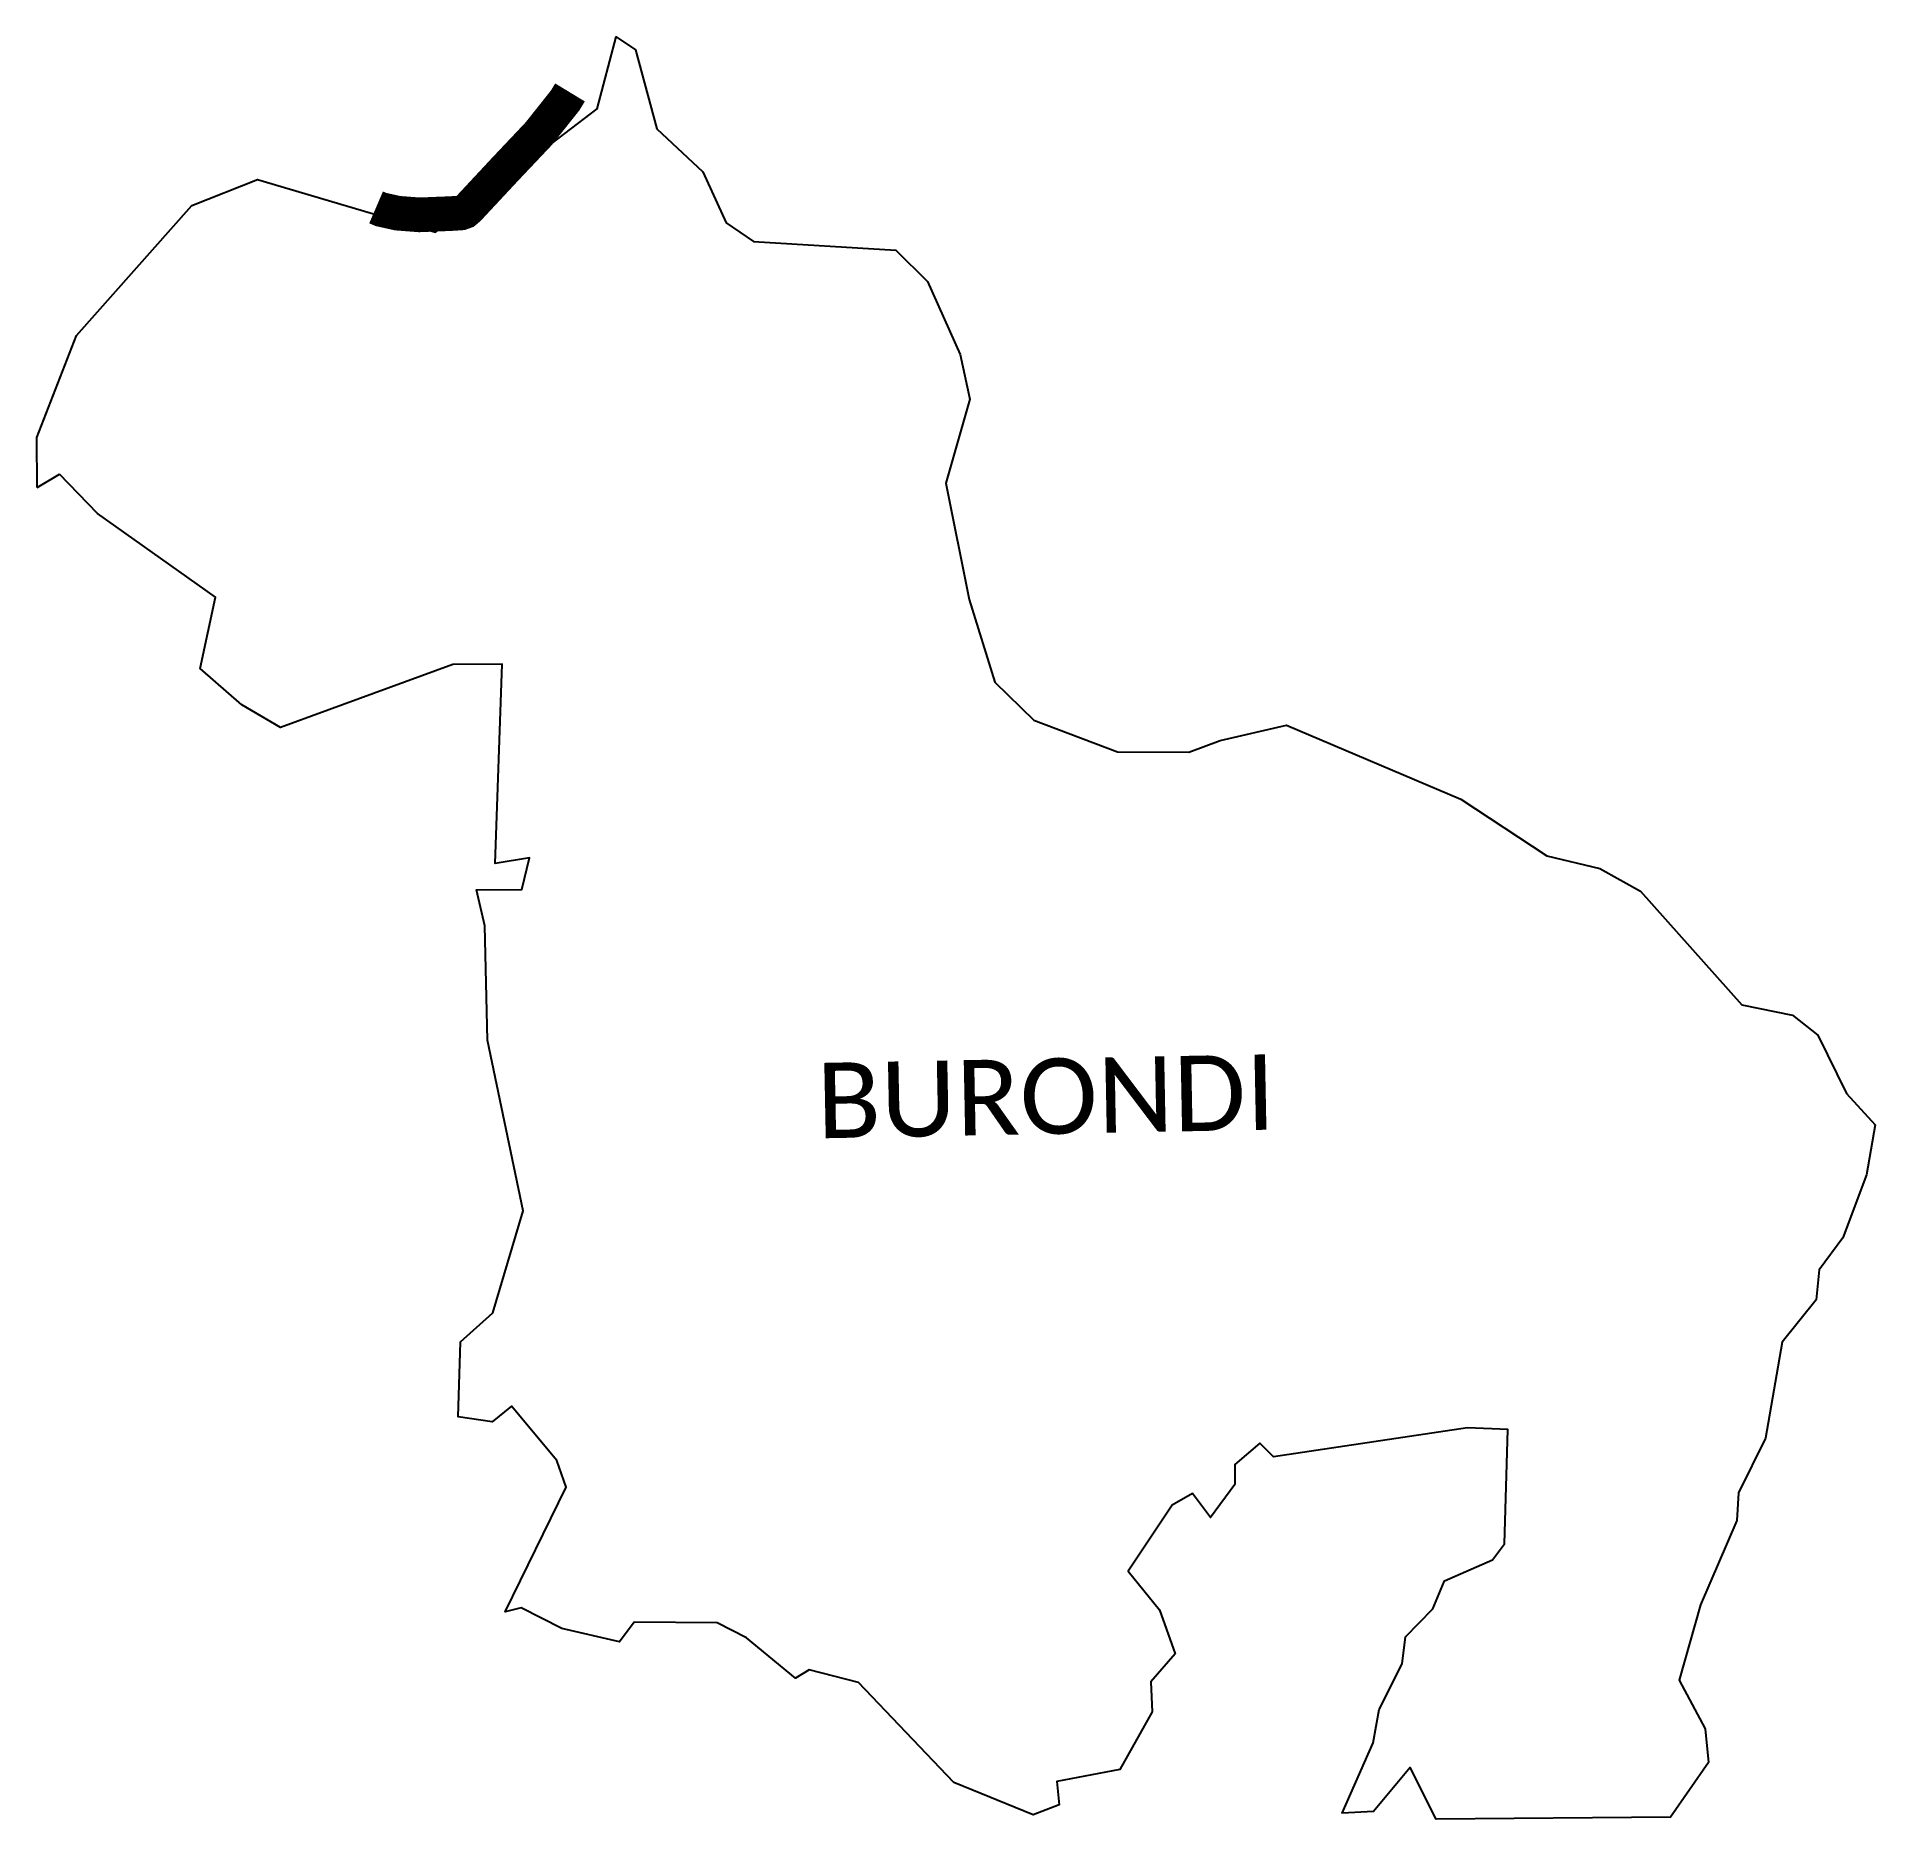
# Model space of a CAD drawing. Header units: metres. Extents: x 301399 to 304052, y 1956301 to 1958872.
import ezdxf

# ---------------------------------------------------------------- set-up
doc = ezdxf.new("R2010")
doc.units = ezdxf.units.M
for name, color, linetype in [('NATURALLY PROTECTED', 3, 'Continuous'), ('village', 3, 'Continuous'), ('VILLAGE NAME', 250, 'Continuous')]:
    doc.layers.add(name, color=color, linetype=linetype)
doc.styles.get("Standard").update_dxf_attribs({"font": 'calibri.ttf'})

msp = doc.modelspace()

# ---------------------------------------------------------------- linework, layer by layer
at = {"layer": 'NATURALLY PROTECTED', "color": 116, "true_color": 0x136734, "const_width": 50, "flags": 128}
msp.add_lwpolyline([(302168.6, 1958792.2), (302161.6, 1958780.7), (302123.2, 1958732.4), (302074.5, 1958680.9), (302022.1, 1958624.7), (302017, 1958620.4), (302011.4, 1958618.4), (301996.2, 1958617.4), (301951.1, 1958615.6), (301919.8, 1958618), (301896, 1958623.3), (301888.8, 1958626.4)], dxfattribs=at)
at = {"layer": 'village', "flags": 128}
msp.add_lwpolyline([(301400, 1958222.2), (301432.1, 1958241.5)], dxfattribs=at)
at = {"layer": 'village', "color": 3, "true_color": 0x00ff00}
for points in [[(301400, 1958222.2, 0), (301399.3, 1958294.6, 0), (301456.5, 1958441.7, 0), (301623, 1958629.2, 0), (301717.6, 1958666.6, 0), (301974.5, 1958590.5, 0), (302207.8, 1958768.3, 0), (302235.2, 1958872.5, 0), (302263, 1958853.6, 0), (302293.6, 1958739.7, 0), (302360, 1958677.5, 0), (302393.8, 1958604.1, 0), (302433.5, 1958577.4, 0), (302638.8, 1958564.7, 0), (302684.2, 1958519.6, 0), (302731.2, 1958414.1, 0), (302745.5, 1958349.7, 0), (302710.6, 1958228.6, 0), (302744.6, 1958060.7, 0), (302781.3, 1957941.5, 0), (302837.7, 1957886.8, 0), (302958.6, 1957841, 0), (303061.3, 1957840.5, 0), (303106.6, 1957857.2, 0), (303202.3, 1957879.3, 0), (303453.8, 1957773, 0), (303577.7, 1957691.1, 0), (303654, 1957673, 0), (303712.7, 1957640.2, 0), (303859.1, 1957476.1, 0), (303932.2, 1957461.1, 0), (303968.9, 1957432.2, 0), (304010.3, 1957348.1, 0), (304051.5, 1957303, 0), (304038.7, 1957230.8, 0), (304004.7, 1957139.8, 0), (303970.8, 1957094.1, 0), (303966.1, 1957050.7, 0), (303917.3, 1956989.7, 0), (303893.3, 1956850.9, 0), (303854.3, 1956772.2, 0), (303851.9, 1956732.1, 0), (303799.5, 1956610.9, 0), (303768.8, 1956502.1, 0), (303806, 1956432, 0), (303811.2, 1956383.4, 0), (303756, 1956304.4, 0), (303418, 1956301.4, 0), (303380.6, 1956376.1, 0), (303327.7, 1956312.6, 0), (303282.5, 1956310.2, 0), (303327.2, 1956411.4, 0)], [(303327.2, 1956411.4, 0), (303336, 1956459.6, 0), (303369.2, 1956525.5, 0), (303373.7, 1956564.5, 0), (303413.5, 1956604.9, 0), (303430.2, 1956645.3, 0), (303499.5, 1956675.8, 0), (303516.9, 1956698.8, 0), (303521.4, 1956863.7, 0), (303463.1, 1956866.2, 0), (303183.5, 1956824.2, 0), (303163.7, 1956843.8, 0), (303127.6, 1956813.2, 0), (303127.7, 1956784, 0), (303092.7, 1956736.4, 0), (303066.4, 1956771.4, 0), (303037.3, 1956754.2, 0), (302973.6, 1956659.3, 0), (303018.9, 1956603.5, 0), (303041.4, 1956540.2, 0), (303006.5, 1956499.4, 0), (303008.6, 1956456.1, 0), (302961.9, 1956373.3, 0), (302871.1, 1956355.8, 0), (302874.2, 1956322.1, 0), (302836.6, 1956307.8, 0), (302722.1, 1956354.4, 0), (302584.8, 1956498.5, 0), (302513.7, 1956517, 0), (302494, 1956505, 0), (302423.3, 1956563.1, 0), (302381.1, 1956584.7, 0), (302261.2, 1956585.9, 0), (302240.2, 1956557.5, 0), (302156.6, 1956576.4, 0), (302098.1, 1956606.4, 0), (302075.1, 1956600.7, 0), (302163, 1956780.4, 0), (302149.6, 1956818.9, 0), (302084.1, 1956897, 0), (302056.4, 1956874.8, 0), (302007.4, 1956881.7, 0), (302010.7, 1956990.2, 0), (302057.1, 1957032, 0), (302100.8, 1957178.8, 0), (302049.3, 1957425.1, 0), (302045.5, 1957590.3, 0), (302033.5, 1957642.1, 0), (302099, 1957642.3, 0), (302110, 1957688.3, 0), (302060.8, 1957679.8, 0), (302070.6, 1957967.4, 0), (301999.6, 1957967, 0), (301750.8, 1957876, 0), (301694.9, 1957908.8, 0), (301634.8, 1957961.2, 0), (301657.2, 1958064, 0), (301486.8, 1958184.9, 0), (301432.1, 1958241.5, 0)]]:
    msp.add_polyline3d(points, dxfattribs=at)

# ---------------------------------------------------------------- texts
at = {"layer": 'VILLAGE NAME', "insert": (302523.5, 1957392.2), "char_height": 108.748, "attachment_point": 1, "rotation": 1.1028}
msp.add_mtext_dynamic_manual_height_columns('{\\fCalibri|b0|i0|c0|p34;BURONDI}', width=1571.314, gutter_width=543.7, heights=[0], dxfattribs=at)

doc.saveas('drawing.dxf')
